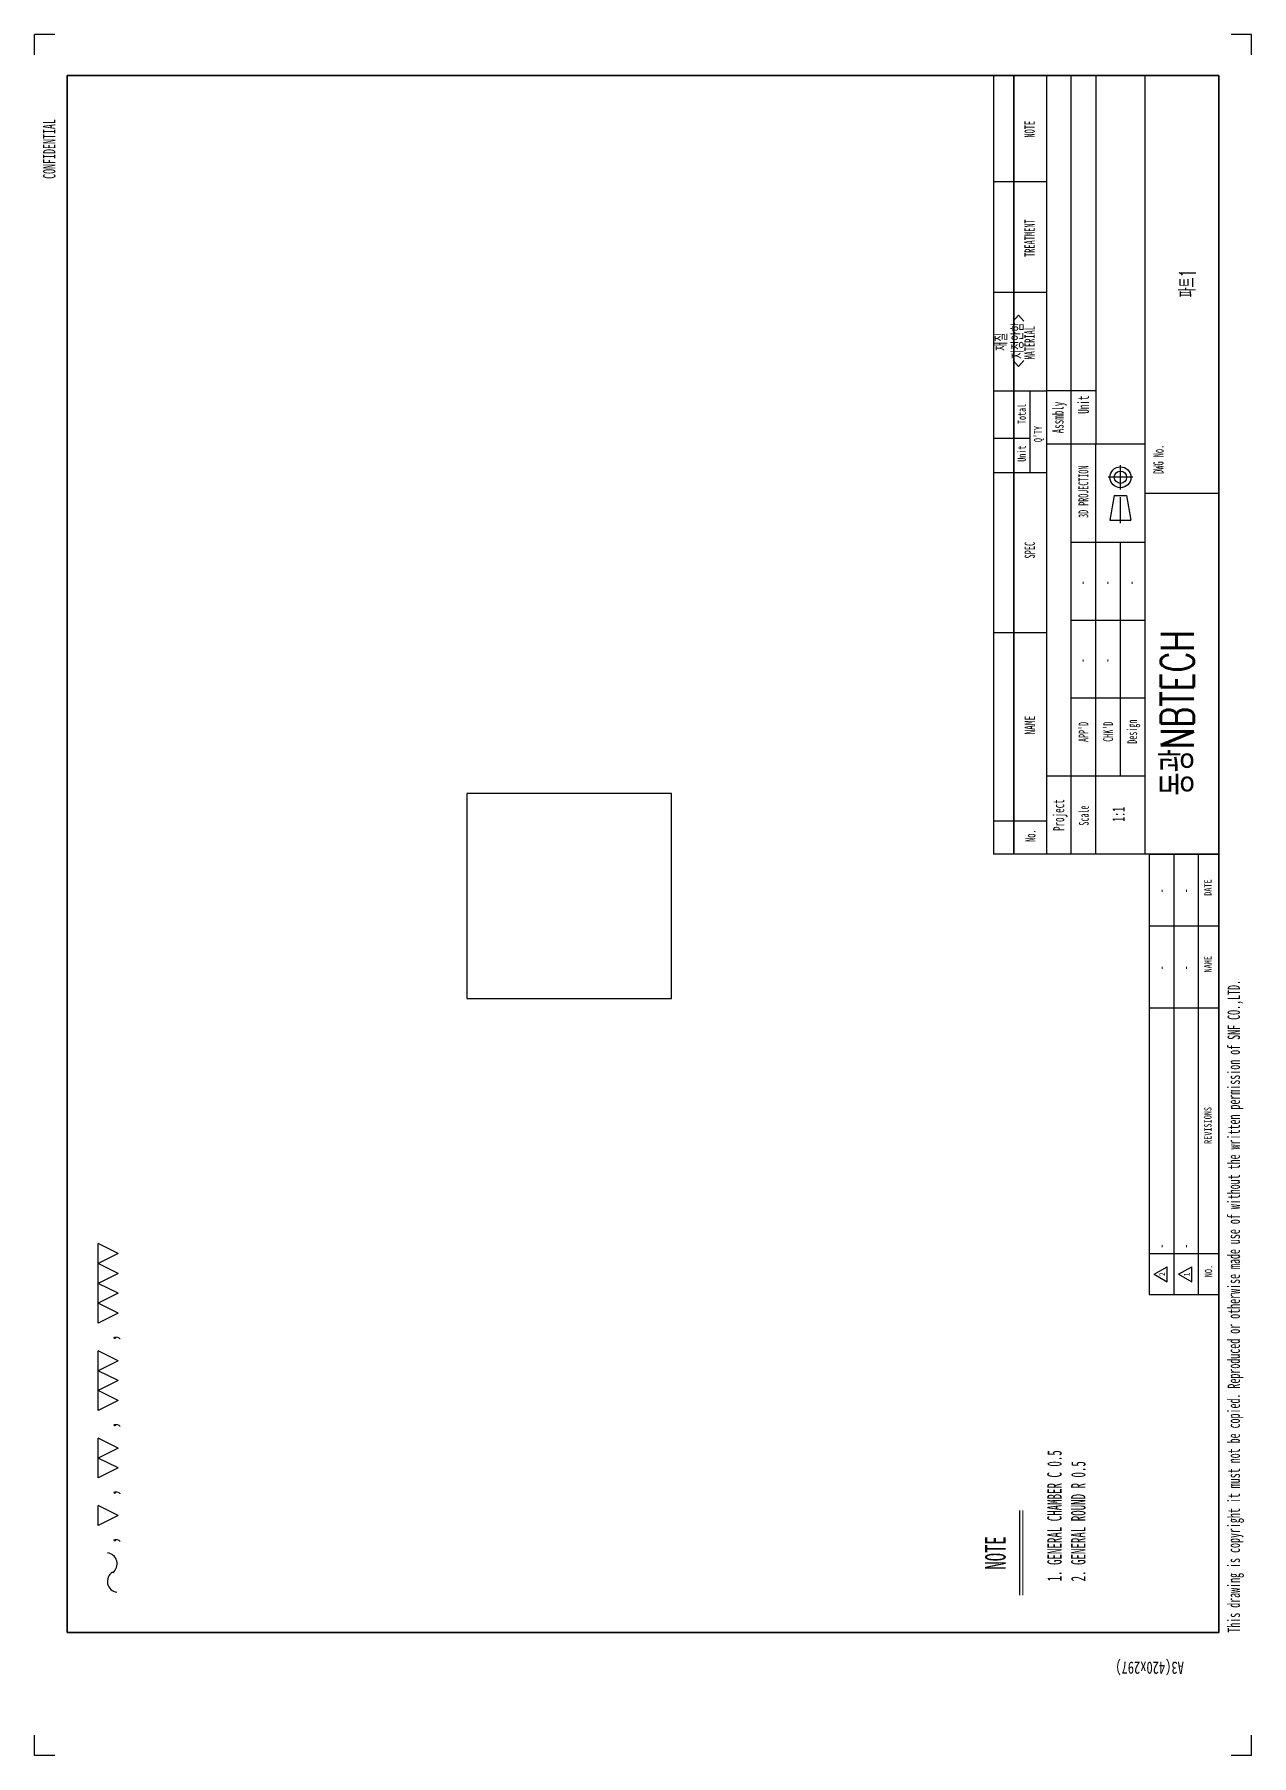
# Model space of a CAD drawing. Header units: millimetres. Extents: x 703 to 1000, y -500 to -80.
import ezdxf

# ---------------------------------------------------------------- set-up
doc = ezdxf.new("R2010")
doc.units = ezdxf.units.MM
doc.linetypes.add('CENTER', pattern=[10.16, 6.35, -1.27, 1.27, -1.27])
for name, color, linetype in [('3', 3, 'Continuous'), ('4-1', 2, 'Continuous'), ('SLD-0', 7, 'Continuous')]:
    doc.layers.add(name, color=color, linetype=linetype)
doc.styles.add('SLDTEXTSTYLE0', font='TXT', dxfattribs={"width": 0.744681})
doc.styles.add('SLDTEXTSTYLE1', font='TXT', dxfattribs={"width": 0.7, "bigfont": 'bigfont'})
doc.styles.add('SLDTEXTSTYLE2', font='TXT', dxfattribs={"width": 0.6})
doc.styles.add('SLDTEXTSTYLE3', font='TXT', dxfattribs={"width": 0.675})
doc.styles.add('SLDTEXTSTYLE4', font='TXT', dxfattribs={"width": 0.56})
doc.styles.add('SLDTEXTSTYLE5', font='TXT', dxfattribs={"width": 0.595745})
doc.styles.add('SLDTEXTSTYLE6', font='TXT', dxfattribs={"width": 0.595745, "bigfont": 'bigfont'})
doc.styles.add('SLDTEXTSTYLE7', font='TXT', dxfattribs={"width": 0.7})

# ---------------------------------------------------------------- blocks, each defined once
blk = doc.blocks.new('SW_NOTE_0')
at = {"layer": '4-1', "color": 0, "insert": (-3.87, 12.32), "char_height": 3, "attachment_point": 2, "rotation": 90, "style": 'SLDTEXTSTYLE0'}
blk.add_mtext('A3(420x297)', dxfattribs=at)
blk = doc.blocks.new('SW_NOTE_0_1')
at = {"layer": '4-1', "color": 0, "insert": (0, 10.31), "char_height": 8, "attachment_point": 1, "style": 'SLDTEXTSTYLE1'}
blk.add_mtext('동광NBTECH', dxfattribs=at)
blk = doc.blocks.new('SW_NOTE_0_2')
at = {"layer": '4-1', "color": 0, "insert": (5.97, 3.22), "char_height": 2.5, "attachment_point": 2, "style": 'SLDTEXTSTYLE2'}
blk.add_mtext('DWG No.', dxfattribs=at)
blk = doc.blocks.new('SW_NOTE_0_3')
at = {"layer": '4-1', "color": 0, "insert": (3.54, 3.09), "char_height": 2.4, "attachment_point": 2, "style": 'SLDTEXTSTYLE2'}
blk.add_mtext("APP'D", dxfattribs=at)
blk = doc.blocks.new('SW_NOTE_0_4')
at = {"layer": '4-1', "color": 0, "insert": (4.83, 3.48), "char_height": 2.7, "attachment_point": 2, "style": 'SLDTEXTSTYLE2'}
blk.add_mtext('Project', dxfattribs=at)
blk = doc.blocks.new('SW_NOTE_0_5')
at = {"layer": '4-1', "color": 0, "insert": (5.43, 3.48), "char_height": 2.7, "attachment_point": 2, "style": 'SLDTEXTSTYLE2'}
blk.add_mtext('Assmbly', dxfattribs=at)
blk = doc.blocks.new('SW_NOTE_0_6')
at = {"layer": '4-1', "color": 0, "insert": (3.81, 3.09), "char_height": 2.4, "attachment_point": 2, "style": 'SLDTEXTSTYLE2'}
blk.add_mtext("CHK'D", dxfattribs=at)
blk = doc.blocks.new('SW_NOTE_0_7')
at = {"layer": '4-1', "color": 0, "insert": (4.11, 3.09), "char_height": 2.4, "attachment_point": 2, "style": 'SLDTEXTSTYLE2'}
blk.add_mtext('Design', dxfattribs=at)
blk = doc.blocks.new('SW_NOTE_0_8')
at = {"layer": '4-1', "color": 0, "insert": (5.97, 3.22), "char_height": 2.5, "attachment_point": 2, "style": 'SLDTEXTSTYLE2'}
blk.add_mtext('MATERIAL', dxfattribs=at)
blk = doc.blocks.new('SW_NOTE_0_9')
at = {"layer": '4-1', "color": 0, "insert": (3.22, 3.22), "char_height": 2.5, "attachment_point": 2, "style": 'SLDTEXTSTYLE2'}
blk.add_mtext('SPEC', dxfattribs=at)
blk = doc.blocks.new('SW_NOTE_0_10')
at = {"layer": '4-1', "color": 0, "insert": (2.19, 3.22), "char_height": 2.5, "attachment_point": 2, "style": 'SLDTEXTSTYLE2'}
blk.add_mtext('No.', dxfattribs=at)
blk = doc.blocks.new('SW_NOTE_0_11')
at = {"layer": '4-1', "color": 0, "insert": (4.22, 3.22), "char_height": 2.5, "attachment_point": 2, "style": 'SLDTEXTSTYLE3'}
blk.add_mtext('NAME', dxfattribs=at)
blk = doc.blocks.new('SW_NOTE_0_12')
at = {"layer": '4-1', "color": 0, "insert": (2.2, 2.58), "char_height": 2, "attachment_point": 2, "style": 'SLDTEXTSTYLE2'}
blk.add_mtext("Q'TY", dxfattribs=at)
blk = doc.blocks.new('SW_NOTE_0_13')
at = {"layer": '4-1', "color": 0, "insert": (6.94, 3.22), "char_height": 2.5, "attachment_point": 2, "style": 'SLDTEXTSTYLE2'}
blk.add_mtext('TREATMENT', dxfattribs=at)
blk = doc.blocks.new('SW_NOTE_0_14')
at = {"layer": '4-1', "color": 0, "insert": (3.41, 3.22), "char_height": 2.5, "attachment_point": 2, "style": 'SLDTEXTSTYLE2'}
blk.add_mtext('NOTE', dxfattribs=at)
blk = doc.blocks.new('SW_NOTE_0_15')
at = {"layer": '4-1', "color": 0, "insert": (1.93, 2.58), "char_height": 2, "attachment_point": 2, "style": 'SLDTEXTSTYLE2'}
blk.add_mtext('Unit', dxfattribs=at)
blk = doc.blocks.new('SW_NOTE_0_16')
at = {"layer": '4-1', "color": 0, "insert": (2.45, 2.58), "char_height": 2, "attachment_point": 2, "style": 'SLDTEXTSTYLE2'}
blk.add_mtext('Total', dxfattribs=at)
blk = doc.blocks.new('SW_NOTE_0_17')
at = {"layer": '4-1', "color": 0, "insert": (2.6, 3.48), "char_height": 2.7, "attachment_point": 2, "style": 'SLDTEXTSTYLE2'}
blk.add_mtext('Unit', dxfattribs=at)
blk = doc.blocks.new('SW_NOTE_0_18')
at = {"layer": '4-1', "color": 0, "insert": (3.39, 3.09), "char_height": 2.4, "attachment_point": 2, "style": 'SLDTEXTSTYLE2'}
blk.add_mtext('Scale', dxfattribs=at)
blk = doc.blocks.new('SW_NOTE_0_19')
at = {"layer": '4-1', "color": 0, "insert": (7.03, 2.32), "char_height": 1.8, "attachment_point": 2, "style": 'SLDTEXTSTYLE0'}
blk.add_mtext('REVISIONS', dxfattribs=at)
blk = doc.blocks.new('SW_NOTE_0_20')
at = {"layer": '4-1', "color": 0, "insert": (2.27, 2.32), "char_height": 1.8, "attachment_point": 2, "style": 'SLDTEXTSTYLE0'}
blk.add_mtext('NO.', dxfattribs=at)
blk = doc.blocks.new('SW_NOTE_0_21')
at = {"layer": '4-1', "color": 0, "insert": (3.71, 2.32), "char_height": 1.8, "attachment_point": 2, "style": 'SLDTEXTSTYLE0'}
blk.add_mtext('NAME', dxfattribs=at)
blk = doc.blocks.new('SW_NOTE_0_22')
at = {"layer": '4-1', "color": 0, "insert": (3.44, 2.32), "char_height": 1.8, "attachment_point": 2, "style": 'SLDTEXTSTYLE0'}
blk.add_mtext('DATE', dxfattribs=at)
blk = doc.blocks.new('SW_NOTE_0_23')
at = {"layer": '4-1', "color": 0, "insert": (9.81, 3.09), "char_height": 2.4, "attachment_point": 2, "style": 'SLDTEXTSTYLE2'}
blk.add_mtext('3D PROJECTION', dxfattribs=at)
blk = doc.blocks.new('A$C547C11EC_')
for p, q in [((-88, 0), (-88, 55)), ((102, 55), (-88, 55)), ((102, 55), (102, 42)), ((-88, 50), (102, 50)), ((102, 50), (-88, 50)), ((-88, 42), (102, 42)), ((-88, 42), (102, 42)), ((102, 42), (102, 0)), ((-69, 36), (-69, 42)), ((12, 36), (12, 42)), ((-88, 36), (12, 36)), ((12, 18), (12, 36)), ((102, 30), (12, 30)), ((-6.52, 26.56), (-6.52, 21.44)), ((-0.52, 25.5), (-6.52, 26.56)), ((-0.52, 25.5), (-0.52, 22.5)), ((-0.52, 22.5), (-6.52, 21.44)), ((-88, 18), (102, 18)), ((-88, 17), (-88, 0)), ((0, 0), (0, 18)), ((-195.5, 0), (-88, 0)), ((102, 0), (-88, 0))]:
    blk.add_line(p, q)
at = {"color": 3, "linetype": 'Continuous', "true_color": 0x00ff00}
for p, q in [((-34, 42), (-34, 55)), ((5, 42), (5, 55)), ((13.5, 55), (13.5, 46)), ((25, 55), (25, 42)), ((49, 42), (49, 55)), ((76, 42), (76, 55)), ((5, 46), (25, 46)), ((25, 30), (25, 42)), ((-69, 18), (-69, 36)), ((-50, 18), (-50, 36)), ((-12, 18), (-12, 36)), ((12, 36), (102, 36)), ((-88, 5), (-195.5, 5))]:
    blk.add_line(p, q, dxfattribs=at)
at = {"color": 251, "true_color": 0x6a6a6a}
for p, q in [((-31, 18), (-31, 36)), ((-88, 30), (12, 30)), ((-69, 24), (-12, 24)), ((-88, 17), (-195.5, 17)), ((-185.5, 17), (-185.5, 0)), ((-125.5, 17), (-125.5, 0)), ((-105.5, 17), (-105.5, 0)), ((-88, 11), (-195.5, 11))]:
    blk.add_line(p, q, dxfattribs=at)
at = {"color": 1, "linetype": 'CENTER'}
for p, q in [((3.93, 21), (3.93, 27)), ((-7.28, 24), (0.05, 24)), ((0.92, 24), (6.93, 24))]:
    blk.add_line(p, q, dxfattribs=at)
at = {"color": 7}
blk.add_line((-195.5, 17), (-195.5, 0), dxfattribs=at)
blk.add_circle((3.93, 24), 2.56)
at = {"color": 251, "true_color": 0x6a6a6a}
blk.add_circle((3.93, 24), 1.5, dxfattribs=at)
at = {"layer": '3', "color": 3, "linetype": 'Continuous', "true_color": 0x00ff00}
blk.add_line((-80, 42), (-80, 55), dxfattribs=at)
at = {"layer": '4-1'}
for name, p in [('SW_NOTE_0_10', (-85.7, 44.02)), ('SW_NOTE_0_11', (-60.77, 44.14)), ('SW_NOTE_0_9', (-17.07, 44.15)), ('SW_NOTE_0_15', (7.76, 46.51)), ('SW_NOTE_0_16', (16.93, 46.51)), ('SW_NOTE_0_8', (30.78, 44.19)), ('SW_NOTE_0_13', (55.35, 44.19)), ('SW_NOTE_0_14', (85.45, 44.19)), ('SW_NOTE_0_12', (12.28, 42.54)), ('SW_NOTE_0_4', (-83.35, 36.94)), ('SW_NOTE_0_5', (13.09, 37.1)), ('SW_NOTE_0_18', (-82.01, 31.04)), ('SW_NOTE_0_3', (-61.75, 31.12)), ('SW_NOTE_0_23', (-9.4, 31.15)), ('SW_NOTE_0_17', (19.05, 30.91)), ('SW_NOTE_0_6', (-61.96, 25.12)), ('SW_NOTE_0_7', (-62.26, 19.25)), ('SW_NOTE_0_2', (2.35, 12.75)), ('SW_NOTE_0_20', (-192.03, 1.09)), ('SW_NOTE_0_19', (-161.26, 1.24)), ('SW_NOTE_0_21', (-118.6, 1.24)), ('SW_NOTE_0_22', (-99.62, 1.24))]:
    blk.add_blockref(name, p, dxfattribs=at)
blk = doc.blocks.new('A$C0C890E57')
at = {"color": 150, "linetype": 'Continuous', "true_color": 0x0080ff}
for p, q in [((-415, -5), (-415, 0)), ((-415, 0), (-410, 0)), ((0, 0), (5, 0)), ((5, -5), (5, 0)), ((-415, -297), (-415, -292)), ((5, -297), (5, -292)), ((-415, -297), (-410, -297)), ((0, -297), (5, -297))]:
    blk.add_line(p, q, dxfattribs=at)
at = {"lineweight": 35}
for p, q in [((-5, -8), (-385, -8.01)), ((-385, -8.01), (-385, -289.06)), ((-5, -289), (-5, -8)), ((-385, -289), (-5, -289))]:
    blk.add_line(p, q, dxfattribs=at)
at = {"color": 2, "linetype": 'Continuous', "true_color": 0xffff00}
blk.add_line((-385, -289.01), (-140, -289.01), dxfattribs=at)
at = {"color": 7, "linetype": 'Continuous'}
blk.add_blockref('A$C547C11EC_', (-107, -289), dxfattribs=at)
at = {"layer": '4-1'}
for name, p in [('SW_NOTE_0', (-391.24, -284.43)), ('SW_NOTE_0_1', (-180.73, -285.18))]:
    blk.add_blockref(name, p, dxfattribs=at)
blk = doc.blocks.new('SW_NOTE_0_24')
at = {"layer": '4-1', "color": 0, "char_height": 3.5, "attachment_point": 1, "style": 'SLDTEXTSTYLE4'}
for s, insert in [('1. GENERAL CHAMBER C 0.5', (0, 4.51)), ('2. GENERAL ROUND R 0.5', (0, -1.3))]:
    blk.add_mtext(s, dxfattribs=dict(at, insert=insert))
blk = doc.blocks.new('SW_NOTE_0_25')
at = {"layer": '4-1', "color": 0, "char_height": 3, "attachment_point": 2, "style": 'SLDTEXTSTYLE1'}
for s, insert in [('<지정안함>', (3.8, -0.13)), ('재질', (3.56, 3.87))]:
    blk.add_mtext(s, dxfattribs=dict(at, insert=insert))
blk = doc.blocks.new('SW_NOTE_0_26')
at = {"layer": '4-1', "color": 0}
for p, q in [((8.63, 0.8), (6.21, 5.64)), ((6.21, 5.64), (11.05, 5.64)), ((8.63, 0.8), (11.05, 5.64)), ((20.25, 0.8), (17.83, 5.64)), ((17.83, 5.64), (22.67, 5.64)), ((20.25, 0.8), (22.67, 5.64)), ((25.1, 0.8), (22.67, 5.64)), ((22.67, 5.64), (27.52, 5.64)), ((25.1, 0.8), (27.52, 5.64)), ((36.71, 0.8), (34.29, 5.64)), ((34.29, 5.64), (39.14, 5.64)), ((36.71, 0.8), (39.14, 5.64)), ((41.56, 0.8), (39.14, 5.64)), ((39.14, 5.64), (43.98, 5.64)), ((41.56, 0.8), (43.98, 5.64)), ((46.4, 0.8), (43.98, 5.64)), ((43.98, 5.64), (48.83, 5.64)), ((46.4, 0.8), (48.83, 5.64)), ((58.02, 0.8), (55.6, 5.64)), ((55.6, 5.64), (60.45, 5.64)), ((58.02, 0.8), (60.45, 5.64)), ((62.87, 0.8), (60.45, 5.64)), ((60.45, 5.64), (65.29, 5.64)), ((62.87, 0.8), (65.29, 5.64)), ((67.71, 0.8), (65.29, 5.64)), ((65.29, 5.64), (70.14, 5.64)), ((67.71, 0.8), (70.14, 5.64)), ((72.56, 0.8), (70.14, 5.64)), ((70.14, 5.64), (74.98, 5.64)), ((72.56, 0.8), (74.98, 5.64))]:
    blk.add_line(p, q, dxfattribs=at)
for centre, radius, start, end in [((-7.47, 0.8), 2.63, 31.2184, 172.5868), ((-3.15, 3.71), 2.68, 216.6561, 353.7742)]:
    blk.add_arc(centre, radius, start, end, dxfattribs=at)
at = {"layer": '4-1', "color": 0, "char_height": 4.23, "attachment_point": 1, "style": 'SLDTEXTSTYLE7'}
for insert in [(1.59, 5.46), (13.21, 5.46), (29.67, 5.46), (50.98, 5.46)]:
    blk.add_mtext(',', dxfattribs=dict(at, insert=insert))

msp = doc.modelspace()

# ---------------------------------------------------------------- linework, layer by layer
at = {"color": 4, "linetype": 'Continuous', "true_color": 0x00ffff}
for p, q in [((976.2, -382.48), (979.4, -380.63)), ((982.2, -382.48), (985.4, -380.63)), ((985.4, -384.32), (985.4, -380.63)), ((976.2, -382.48), (979.4, -384.32)), ((982.2, -382.48), (985.4, -384.32))]:
    msp.add_line(p, q, dxfattribs=at)
at = {"color": 4, "true_color": 0x00ffff}
for p, q in [((979.4, -384.32), (979.4, -380.63)), ((943.49, -460.79), (943.49, -440.14))]:
    msp.add_line(p, q, dxfattribs=at)
at = {"color": 179, "linetype": 'Continuous', "lineweight": 18, "true_color": 0x212142}
msp.add_line((944.19, -460.79), (944.19, -440.14), dxfattribs=at)
at = {"layer": 'SLD-0'}
for p, q in [((808.49, -265.18), (808.49, -315.18)), ((858.49, -265.18), (808.49, -265.18)), ((858.49, -315.18), (858.49, -265.18)), ((808.49, -315.18), (858.49, -315.18))]:
    msp.add_line(p, q, dxfattribs=at)

# ---------------------------------------------------------------- block references
at = {"color": 7, "linetype": 'Continuous', "rotation": 90.00000000000001}
msp.add_blockref('A$C0C890E57', (703, -84.93), dxfattribs=at)
at = {"layer": '4-1', "rotation": 90.00000000000001}
for name, p in [('SW_NOTE_0_25', (941.29, -158.49)), ('SW_NOTE_0_26', (724.22, -449.99)), ('SW_NOTE_0_24', (954.66, -457.42))]:
    msp.add_blockref(name, p, dxfattribs=at)

# ---------------------------------------------------------------- texts
at = {"layer": '4-1', "rotation": 90}
for s, insert, char_height, attachment_point, style in [('CONFIDENTIAL', (705.12, -115.18), 3, 1, 'SLDTEXTSTYLE5'), ('파트1', (982.37, -140.64), 4, 2, 'SLDTEXTSTYLE6'), ('-', (957.41, -213.72), 2.4, 2, 'SLDTEXTSTYLE5'), ('-', (963.41, -213.72), 2.4, 2, 'SLDTEXTSTYLE5'), ('-', (969.41, -213.72), 2.4, 2, 'SLDTEXTSTYLE5'), ('-', (957.41, -232.72), 2.4, 2, 'SLDTEXTSTYLE5'), ('-', (963.41, -232.72), 2.4, 2, 'SLDTEXTSTYLE5'), ('1:1', (966.02, -270.24), 3, 2, 'SLDTEXTSTYLE5'), ('-', (976.67, -288.88), 2.4, 2, 'SLDTEXTSTYLE5'), ('-', (982.67, -288.88), 2.4, 2, 'SLDTEXTSTYLE5'), ('-', (976.67, -307.68), 2.4, 2, 'SLDTEXTSTYLE5'), ('-', (982.67, -307.68), 2.4, 2, 'SLDTEXTSTYLE5'), ('This drawing is copyright it must not be copied. Reproduced or otherwise made use of without the written permission of SNF CO.,LTD.', (994.16, -469.95), 3, 1, 'SLDTEXTSTYLE5'), ('-', (976.67, -376.16), 2.4, 1, 'SLDTEXTSTYLE5'), ('-', (982.67, -376.16), 2.4, 1, 'SLDTEXTSTYLE5'), ('2', (977.43, -382.46), 1.44, 2, 'SLDTEXTSTYLE0'), ('1', (983.43, -382.51), 1.44, 2, 'SLDTEXTSTYLE0'), ('NOTE', (934.99, -450.48), 5, 2, 'SLDTEXTSTYLE5')]:
    msp.add_mtext(s, dxfattribs=dict(at, insert=insert, char_height=char_height, attachment_point=attachment_point, style=style))

doc.saveas('drawing.dxf')
